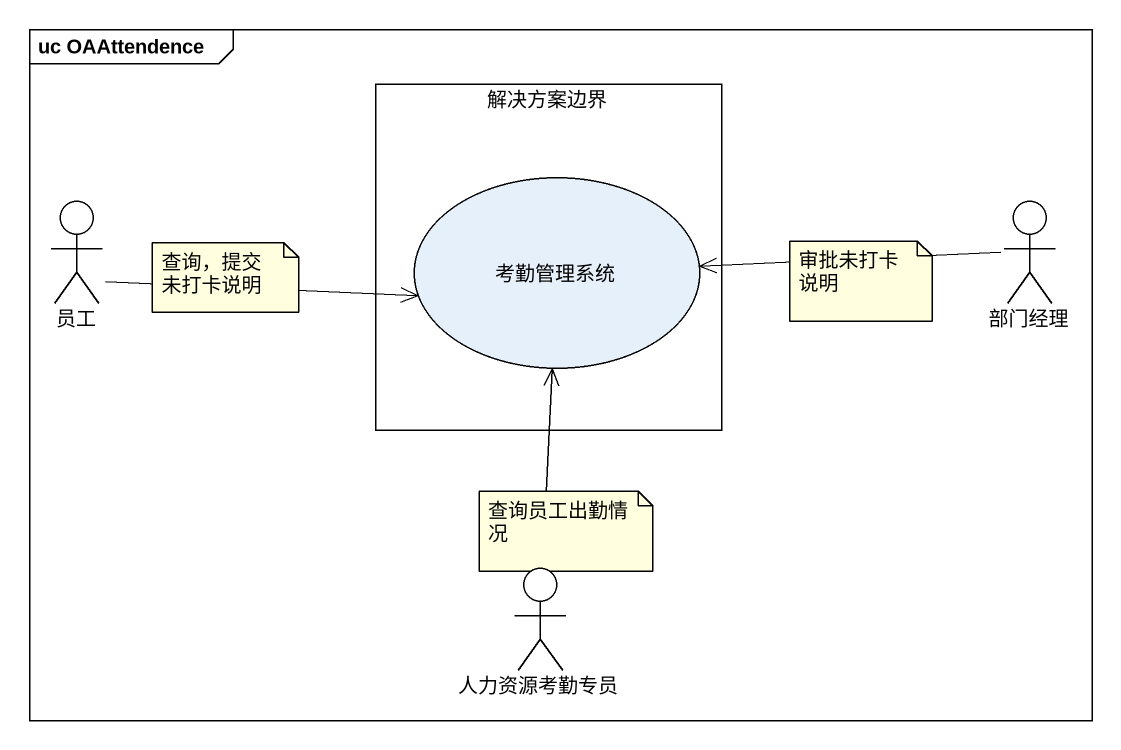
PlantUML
@startuml
mainframe uc OAAttendence
rectangle 解决方案边界 {
  usecase 考勤管理系统
}
actor 员工
actor 部门经理
actor 人力资源考勤专员
员工 -right-> 考勤管理系统
部门经理 -left-> 考勤管理系统
人力资源考勤专员 -up-> 考勤管理系统
note as N1
  查询，提交未打卡说明
end note
note as N2
  审批未打卡说明
end note
note as N3
  查询员工出勤情况
end note
@enduml
